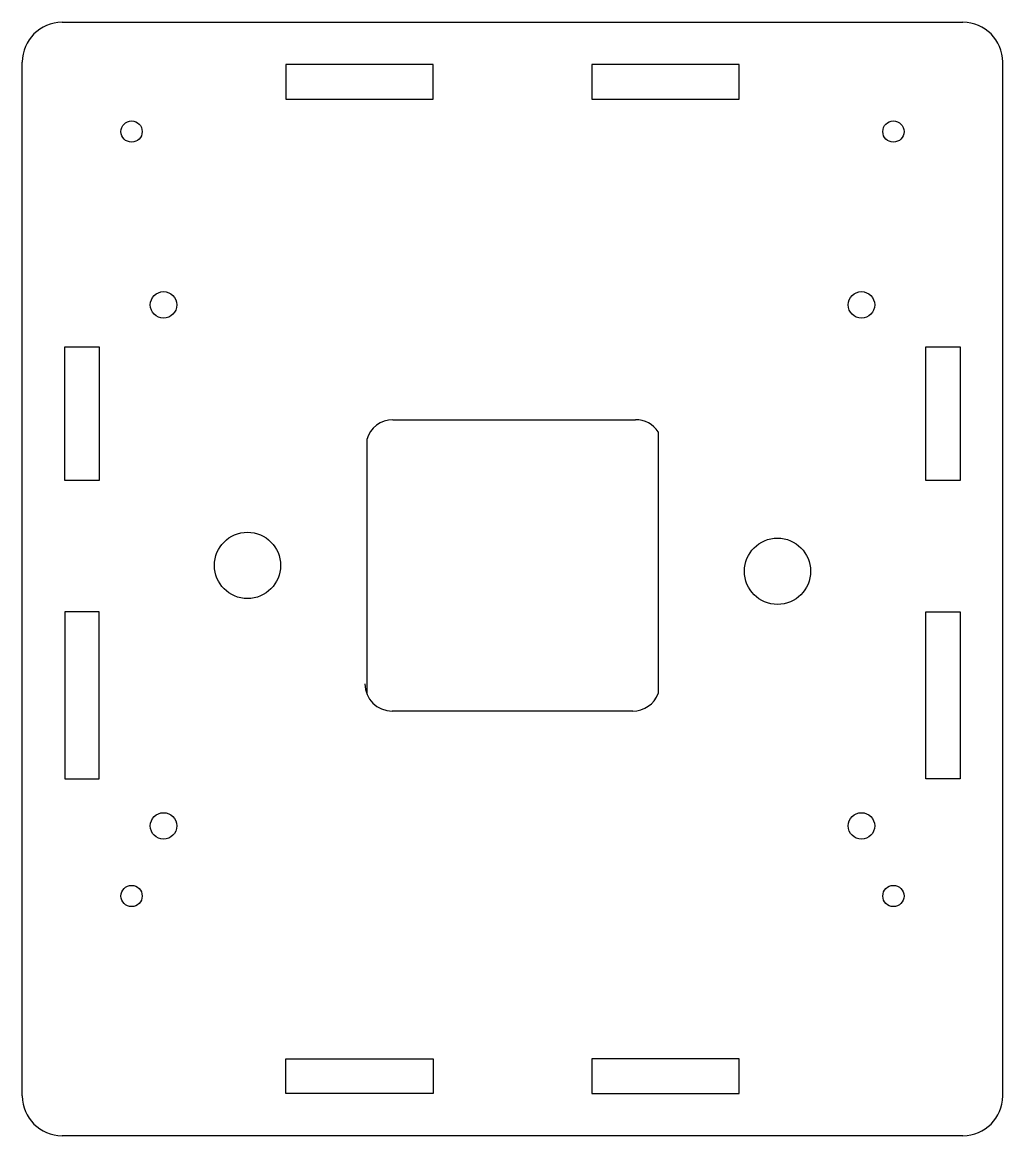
# Model space of a CAD drawing. Header units: millimetres. Extents: x -74 to 74, y -77 to 91.
import ezdxf

# ---------------------------------------------------------------- set-up
doc = ezdxf.new("R2010")
doc.units = ezdxf.units.MM

msp = doc.modelspace()

# ---------------------------------------------------------------- linework, layer by layer
for p, q in [((-68, 91.06), (68, 91.06)), ((-74, -71.04), (-74, 85.06)), ((-12, 84.66), (-34.2, 84.66)), ((-34.2, 84.66), (-34.2, 79.46)), ((-12, 79.46), (-12, 84.66)), ((34.2, 84.66), (12, 84.66)), ((12, 84.66), (12, 79.46)), ((34.2, 79.46), (34.2, 84.66)), ((74, -71.04), (74, 85.06)), ((-34.2, 79.46), (-12, 79.46)), ((12, 79.46), (34.2, 79.46)), ((-67.6, 42.06), (-62.4, 42.06)), ((-67.6, 21.86), (-67.6, 42.06)), ((-62.4, 42.06), (-62.4, 21.86)), ((62.4, 42.06), (67.6, 42.06)), ((62.4, 21.86), (62.4, 42.06)), ((67.6, 42.06), (67.6, 21.86)), ((-18.04, 31.06), (18.58, 31.06)), ((22, 29.23), (22, -10.28)), ((-22, 28.07), (-22, -10.3)), ((-62.4, 21.86), (-67.6, 21.86)), ((67.6, 21.86), (62.4, 21.86)), ((-62.4, 2.06), (-67.6, 2.06)), ((-67.6, 2.06), (-67.6, -23.14)), ((-62.4, -23.14), (-62.4, 2.06)), ((62.4, 2.06), (67.6, 2.06)), ((62.4, -23.14), (62.4, 2.06)), ((67.6, 2.06), (67.6, -23.14)), ((18.15, -12.94), (-18.16, -12.94)), ((-67.6, -23.14), (-62.4, -23.14)), ((67.6, -23.14), (62.4, -23.14)), ((-34.2, -65.44), (-12, -65.44)), ((-34.2, -70.64), (-34.2, -65.44)), ((-12, -65.44), (-12, -70.64)), ((34.2, -65.44), (12, -65.44)), ((12, -65.44), (12, -70.64)), ((34.2, -70.64), (34.2, -65.44)), ((-12, -70.64), (-34.2, -70.64)), ((12, -70.64), (34.2, -70.64)), ((68, -77.04), (-68, -77.04))]:
    msp.add_line(p, q)
for centre, radius in [((-57.5, 74.56), 1.6), ((57.5, 74.56), 1.6), ((-52.67, 48.39), 2), ((52.67, 48.39), 2), ((-40, 9.06), 5), ((40, 8.18), 5), ((-52.67, -30.27), 2), ((52.67, -30.27), 2), ((-57.5, -40.85), 1.6), ((57.5, -40.85), 1.6)]:
    msp.add_circle(centre, radius)
for centre, radius, start, end in [((-68, 85.06), 6, 90, 180), ((68, 85.06), 6, 0, 90), ((-18.04, 26.95), 4.11, 90, 164.1839), ((18.58, 26.95), 4.11, 33.6825, 90), ((-18.16, -8.82), 4.11, 180, 270), ((18.15, -8.82), 4.11, 270, 339.3329), ((-68, -71.04), 6, 180, 270), ((68, -71.04), 6, 270, 0)]:
    msp.add_arc(centre, radius, start, end)

doc.saveas('drawing.dxf')
